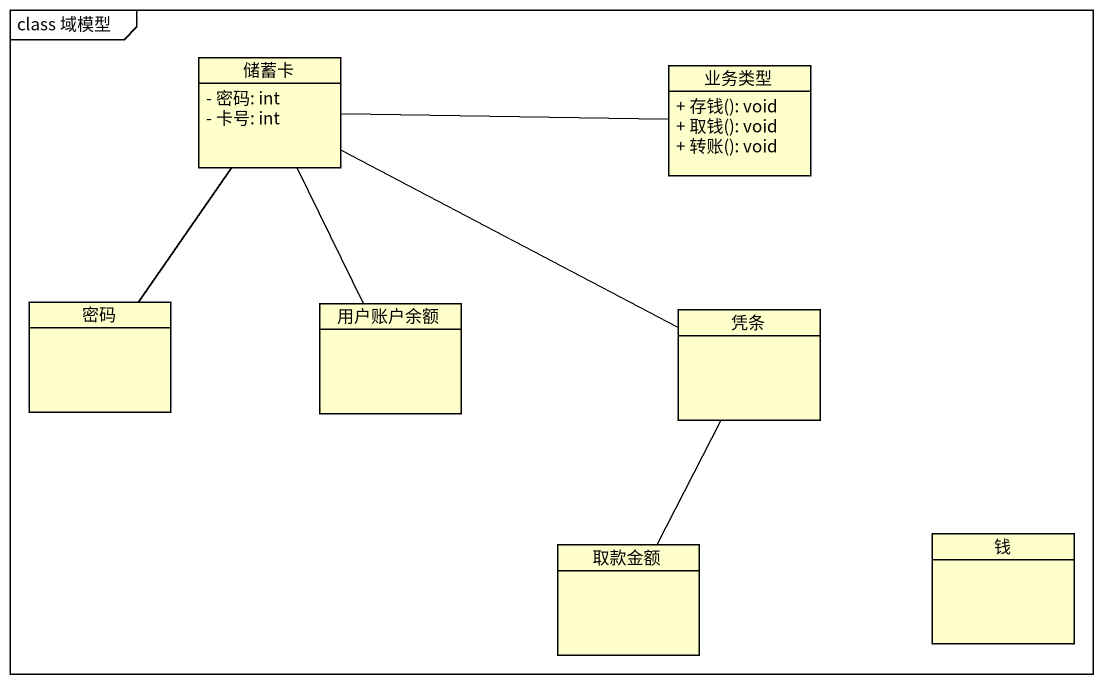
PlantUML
@startuml
mainframe class 域模型
hide circle
hide empty members
skinparam classAttributeIconSize 0
class 储蓄卡 {
  - 密码: int
  - 卡号: int
}
class 业务类型 {
  + 存钱(): void
  + 取钱(): void
  + 转账(): void
}
class 密码
class 用户账户余额
class 凭条
class 取款金额
class 钱
储蓄卡 -right- 业务类型
储蓄卡 -- 密码
储蓄卡 -- 用户账户余额
储蓄卡 -right- 凭条
凭条 -- 取款金额
@enduml
